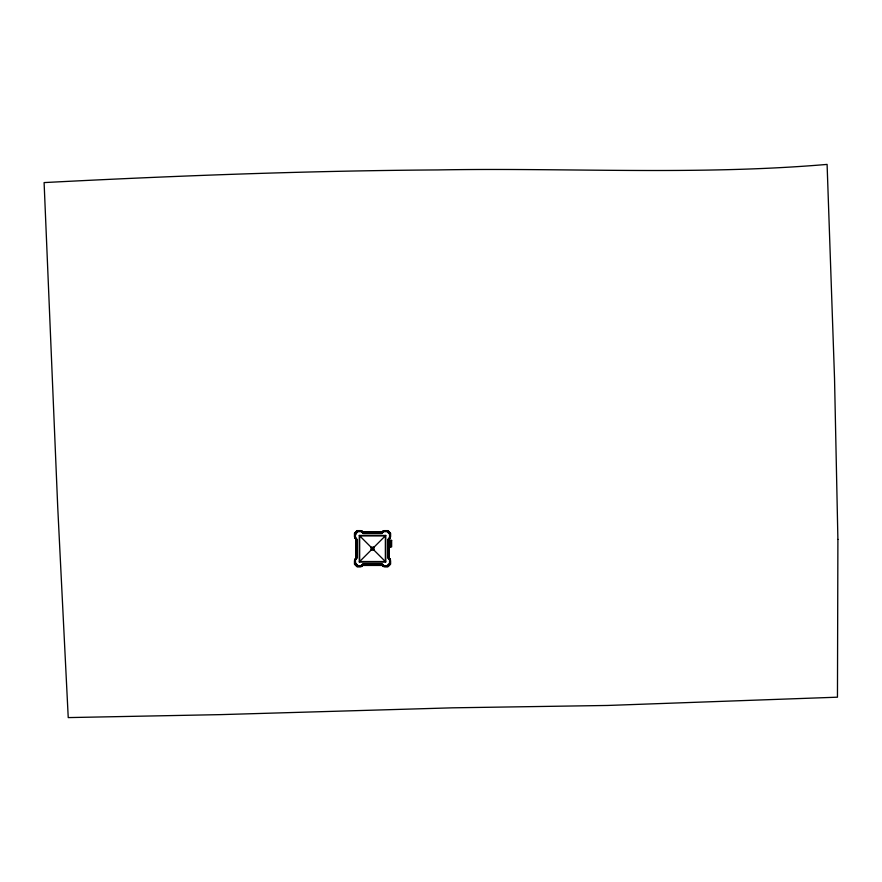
<?xml version="1.0" encoding="UTF-8"?>
<svg xmlns="http://www.w3.org/2000/svg" width="882" height="882" viewBox="0 0 882 882"><rect width="100%" height="100%" fill="white"/><g stroke="black" fill="none" stroke-linecap="round" stroke-linejoin="round"><path stroke-width="1.32" d="M365.104 533.323L365.512 532.32M377.364 533.323L377.772 532.32M367.265 565.042L367.673 564.039M379.525 565.042L379.933 564.039M361.774 531.063L363.77 532.695L361.774 531.063L357.75 531.063L354.906 533.919L354.906 537.932L356.692 539.729L356.692 557.633L354.906 559.42L354.906 563.444L357.75 566.288L361.774 566.288L363.56 564.502L381.476 564.502L383.262 566.288L387.286 566.288L390.395 563.554L387.286 566.288M357.75 566.288L354.906 563.444M387.286 531.063L390.395 533.808L387.286 531.063L383.262 531.063L381.267 532.695L383.152 530.81L387.871 530.821L390.384 533.323L390.395 538.042L388.51 539.927L390.395 538.042M381.476 564.502L383.262 566.288M356.692 539.729L354.641 538.042L354.652 533.323L357.166 530.821L361.885 530.81M390.395 559.32L388.51 557.435L390.395 559.32L390.384 564.039L387.871 566.542L383.152 566.553M355.347 533.643L357.475 531.504M363.56 564.502L361.885 566.553L357.166 566.542L354.652 564.039L354.641 559.32L356.692 557.633M354.652 560.489L357.364 557.777L357.364 539.586L354.652 536.873M359.283 561.922L371.862 549.343L373.174 549.343L373.174 548.02L385.754 535.44L359.283 535.44L359.283 561.922L385.754 561.922L385.754 535.44M389.69 563.719L387.562 565.858L384.552 565.858M354.652 564.039L356.251 563.378M356.163 541.835L357.155 541.427M356.163 554.094L357.155 553.687M360.595 530.633L357.012 530.633L354.476 533.169L354.476 536.752L355.766 538.042L355.766 559.32M384.442 530.633L388.025 530.633L390.561 533.169L390.561 536.752M357.177 531.162L360.253 531.162M384.784 531.162L387.86 531.162M361.885 531.923L383.163 531.923M361.984 532.089L383.053 532.089M362.645 532.32L382.259 532.32M362.844 532.64L382.071 532.64M362.601 532.937L382.435 532.937M363.296 533.114L381.796 533.114M359.283 535.44L371.862 548.02L373.174 548.02M362.524 564.039L382.512 564.039M363.241 564.248L381.741 564.248M362.965 564.712L382.193 564.712M361.411 565.042L383.626 565.042M361.984 565.274L383.053 565.274M361.885 565.439L383.163 565.439M360.484 565.858L357.475 565.858L355.347 563.719M357.177 566.2L360.253 566.2M384.784 566.2L387.86 566.2M360.595 566.718L357.012 566.718L354.476 564.193L354.476 560.61M384.442 566.718L388.025 566.718L390.561 564.193L390.561 560.61M356.163 543.433L357.155 543.841M356.163 555.682L357.155 556.09M354.652 533.323L356.251 533.985M354.906 533.919L357.75 531.063M387.562 531.504L389.557 533.5M372.524 548.681L385.754 561.922M379.359 532.32L379.778 533.323M367.11 532.32L367.518 533.323M377.518 564.039L377.926 565.042M365.269 564.039L365.677 565.042M390.847 540.401L390.847 546.851M390.065 540.401L390.065 546.851M389.271 538.042L389.271 559.32M389.105 538.141L389.105 559.21M388.874 538.814L388.874 558.427M388.554 539.001L388.554 558.229M388.345 539.729L388.345 557.633M388.091 539.453L388.091 557.953M371.862 548.02L371.862 549.343M356.482 539.134L356.482 558.361M356.163 538.935L356.163 558.549M355.931 538.141L355.931 559.21M355.479 537.7L355.479 534.15L357.993 531.648L361.532 531.648L363.417 533.533L381.619 533.533L383.505 531.648L387.044 531.648L389.557 534.15L389.557 537.7L387.672 539.586L387.672 557.777L389.557 559.662L389.557 563.212L387.044 565.715L383.505 565.715L381.619 563.83L363.417 563.83L361.532 565.715L357.993 565.715L355.479 563.212L355.479 559.662M355.005 533.334L355.005 536.41M355.005 560.952L355.005 564.028M837.9 539.42L837.459 697.188L607.676 705.457L452.455 707.827L220.919 714.618L68.234 717.595L57.716 506.907L44.1 182.585C175.231 175.772 306.473 170.777 437.792 169.928C567.567 167.613 697.585 175.474 827.096 164.405L834.526 378.356L837.9 539.42M372.171 548.328L372.865 549.034L372.171 548.328M372.325 548.483L372.722 548.88L372.325 548.483M385.368 535.826L359.669 535.826L359.669 561.536L385.368 561.536L385.368 535.826M391.641 540.401L389.337 540.401L389.337 546.851L391.641 546.851L391.641 540.401M374.012 547.193L371.024 547.193L371.024 550.17L374.012 550.17L374.012 547.193"/></g></svg>
